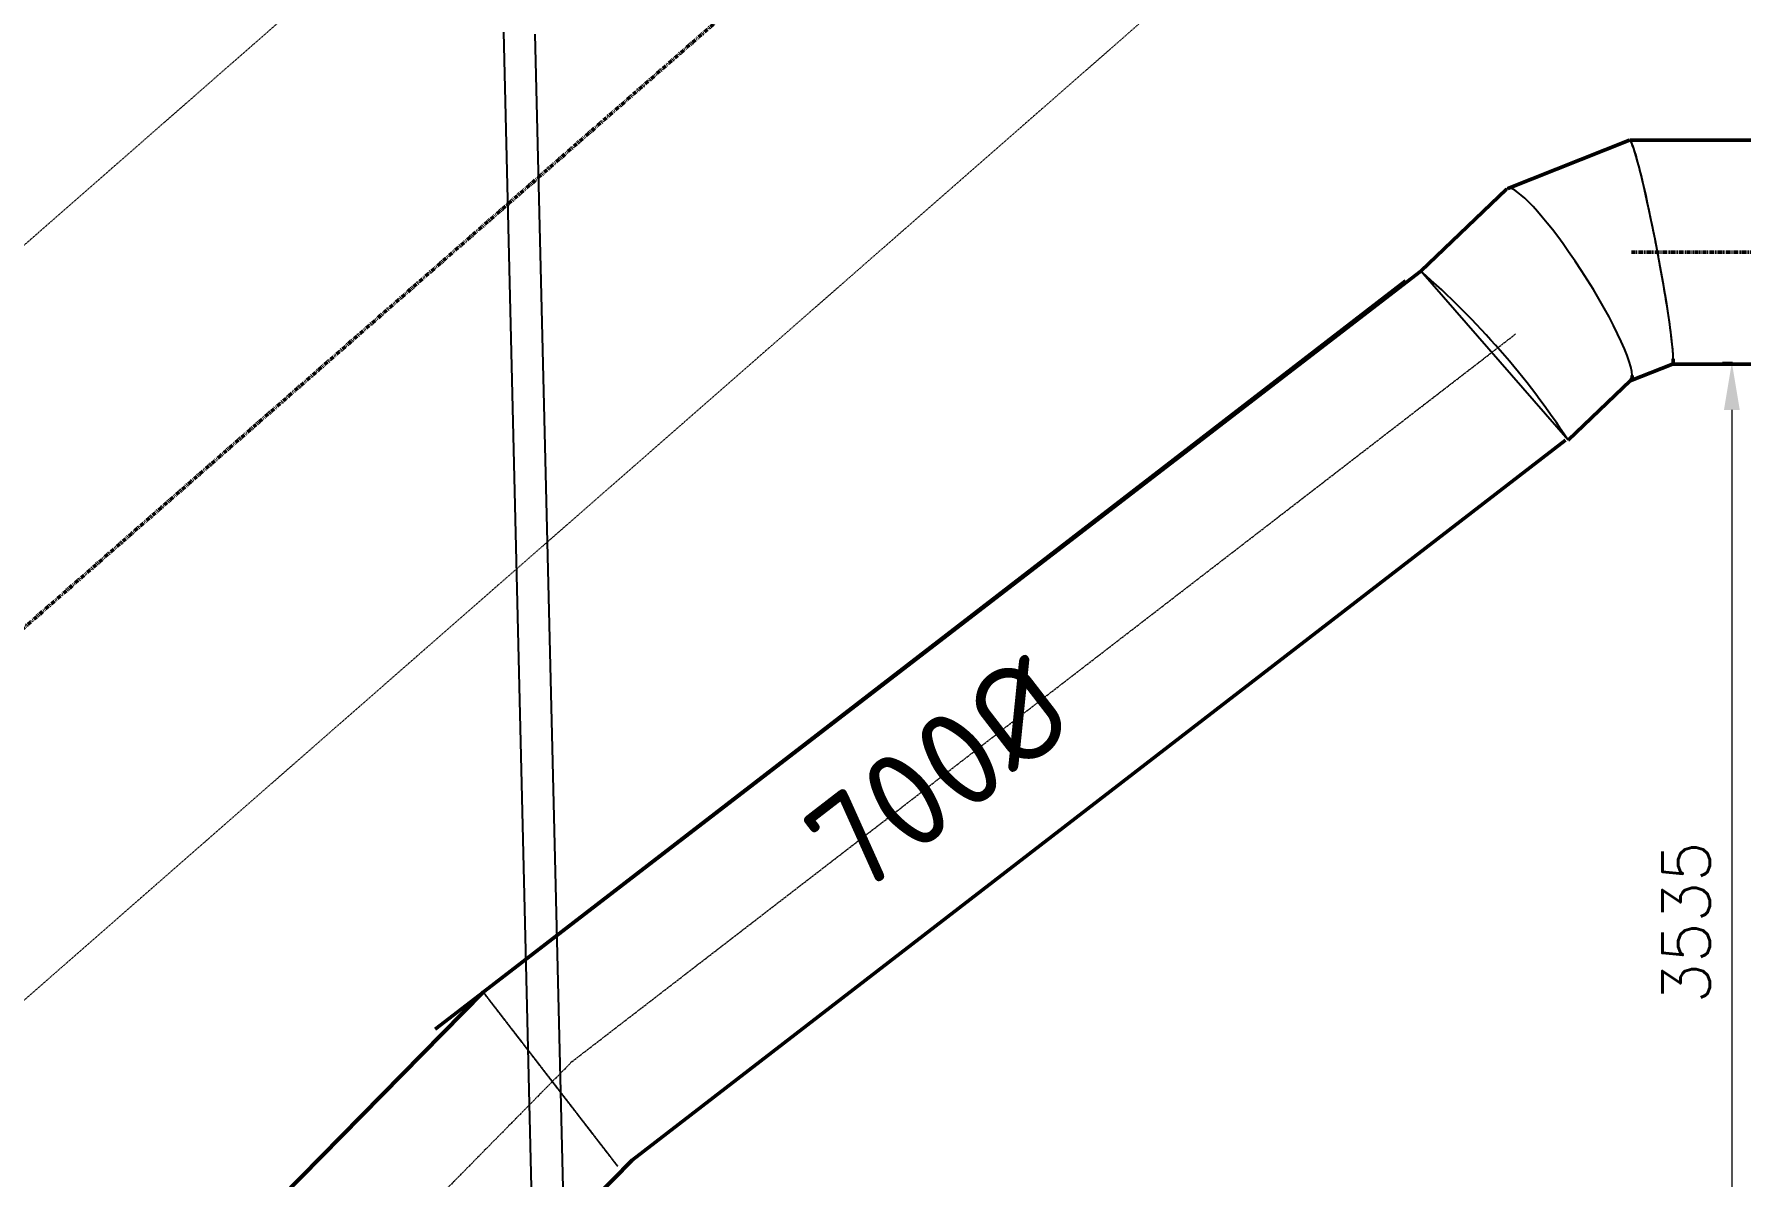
# Model space of a CAD drawing. Header units: inches. Extents: x 86328 to 235202, y 68629 to 184293.
# Drawn here: x 139176 to 144583, y 134420 to 138042 of the extents above; entities that cross this region are included whole.
import ezdxf

# ---------------------------------------------------------------- set-up
doc = ezdxf.new("R2010")
doc.units = ezdxf.units.IN
doc.header["$MEASUREMENT"] = 0
for name, pattern in [('CENTER', [2, 1.25, -0.25, 0.25, -0.25]), ('HIDDEN', [0.375, 0.25, -0.125]), ('PHANTOM2', [1.25, 0.625, -0.125, 0.125, -0.125, 0.125, -0.125])]:
    doc.linetypes.add(name, pattern=pattern)
doc.layers.add('.5', color=8, linetype='Continuous', lineweight=0)
doc.layers.add('DIM', color=251, linetype='Continuous', lineweight=0)
for name, color, linetype in [('1', 1, 'CENTER'), ('2', 2, 'HIDDEN'), ('steel elbow 45deg', 3, 'Continuous'), ('text', 3, 'Continuous')]:
    doc.layers.add(name, color=color, linetype=linetype)
doc.styles.add('ISO', font='isocpeur.ttf')
doc.styles.add('SIMPLEX', font='simplex.shx')

msp = doc.modelspace()

# ---------------------------------------------------------------- linework, layer by layer
at = {"layer": '.5', "color": 8, "linetype": 'CENTER', "ltscale": 5}
for q in [(143869.4, 137091.3), (132542.6, 126312.5)]:
    msp.add_line((140880.1, 134785.2), q, dxfattribs=at)
at = {"layer": '1', "color": 8, "linetype": 'Continuous', "ltscale": 1000}
msp.add_line((144035.7, 136755), (143569, 137290.5), dxfattribs=at)
for centre, major_axis, ratio, start_param, end_param in [((144298.2, 137350.7), (-67.7, 354.7), 0.056561, 5.000611, 6.293977), ((144298.2, 137350.5), (-67.6, 354.7), 0.057565, 5.005877, 6.186773), ((144037.4, 137247.5), (-195, 304.2), 0.160939, 4.958399, 6.314582), ((144298.2, 137350.5), (67.6, -354.7), 0.057565, 0.293488, 1.864239), ((144037.4, 137247.5), (195, -304.2), 0.160939, 0.24601, 1.816763), ((141865.4, 135334.2), (1834.3, 1834.3), 1, 6.077432, 6.352133)]:
    msp.add_ellipse(centre, major_axis=major_axis, ratio=ratio, start_param=start_param, end_param=end_param, dxfattribs=at)
msp.add_open_spline([(144368.6, 137019.4), (144368.1, 137032.8), (144366.4, 137051.6), (144360.3, 137103.8), (144355.3, 137139.1), (144342.7, 137219.3), (144335.1, 137263.6), (144322.2, 137333.8), (144317.5, 137358.5), (144308, 137407.5), (144303.1, 137431.7), (144298.2, 137455.2)], degree=3, knots=[23.740083, 23.740083, 23.740083, 23.740083, 136.07311, 136.07311, 273.475645, 273.475645, 413.631939, 413.631939, 488.744097, 488.744097, 563.954246, 563.954246, 563.954246, 563.954246], dxfattribs=at)
at = {"layer": '2', "color": 8}
msp.add_line((140596.3, 135008.1), (141023.9, 134453.9), dxfattribs=at)
at = {"layer": 'DIM', "color": 8, "linetype": 'HIDDEN', "ltscale": 10}
for p, q in [((142571.3, 140375.3), (130536.2, 129831.1)), ((143782.9, 139043.7), (131722.3, 128477.2))]:
    msp.add_line(p, q, dxfattribs=at)
at = {"layer": 'DIM', "color": 8, "linetype": 'PHANTOM2', "lineweight": 50, "ltscale": 20}
for p, q in [((143734.8, 140182.1), (131137.1, 129145.1)), ((144236.2, 137350.9), (162618.4, 137350.9))]:
    msp.add_line(p, q, dxfattribs=at)
at = {"layer": 'DIM', "color": 8, "lineweight": 50}
for p, q in [((143844.2, 137552.5), (144230.3, 137705.4)), ((144231.4, 137705.3), (144622.8, 137705.3)), ((143569, 137290.5), (143841, 137550.5)), ((140446.4, 134887.8), (143569, 137290.5)), ((143520.7, 137259.5), (140598.5, 135005.2)), ((144368.8, 137012), (144368.8, 137012.1)), ((144232.5, 136943), (144365.9, 136995.9)), ((144238.4, 136960), (144238.4, 136960.1)), ((144238.4, 136960), (144238.4, 136960.1)), ((144365.5, 136995.6), (144622.8, 136995.6)), ((144233.8, 136944.3), (144035.7, 136755)), ((144027.6, 136754.4), (141070.3, 134473)), ((140598.5, 135005.2), (132349.1, 126621.9)), ((141070.3, 134473), (139726.6, 133107.5))]:
    msp.add_line(p, q, dxfattribs=at)
at = {"layer": 'DIM', "color": 8, "linetype": 'Continuous'}
for p, q in [((144556.4, 137000.9), (144524.5, 137000.9)), ((144554.5, 136850.9), (144554.5, 133615.4))]:
    msp.add_line(p, q, dxfattribs=at)
at = {"layer": 'DIM', "color": 8}
msp.add_ellipse((144037.4, 137247.4), major_axis=(-195, 304.2), ratio=0.160933, start_param=4.958388, end_param=4.958431, dxfattribs=at)
at = {"layer": 'DIM', "color": 8, "lineweight": 50}
for centre, major_axis, ratio, start_param, end_param in [((144298.2, 137350.4), (67.6, -354.7), 0.057565, 6.268034, 6.576674), ((144037.4, 137247.3), (195, -304.2), 0.160939, 0.031397, 0.24601)]:
    msp.add_ellipse(centre, major_axis=major_axis, ratio=ratio, start_param=start_param, end_param=end_param, dxfattribs=at)
at = {"layer": 'DIM', "color": 8}
msp.add_open_spline([(144037.4, 137351.9), (144037.4, 137351.9), (144037.4, 137351.9), (144037.4, 137351.9)], degree=3, dxfattribs=at)
at = {"layer": 'DIM', "color": 8, "linetype": 'Continuous'}
msp.add_solid([(144529.5, 136850.9), (144579.5, 136850.9), (144554.5, 137000.9)], dxfattribs=at)
at = {"layer": 'steel elbow 45deg', "color": 8}
for p, q in [((140905.1, 127991.5), (140663.6, 138048.5)), ((140989.1, 128658.8), (140763.8, 138041.8))]:
    msp.add_line(p, q, dxfattribs=at)

# ---------------------------------------------------------------- texts
at = {"layer": 'DIM', "color": 8, "style": 'SIMPLEX'}
msp.add_text('3535', height=150, rotation=90, dxfattribs=at).set_placement((144484.5, 134968.9))
at = {"layer": 'text', "color": 8, "style": 'ISO'}
msp.add_text('700%%C', height=307.62, rotation=37.6562, dxfattribs=at).set_placement((141779.5, 135296.7))

doc.saveas('drawing.dxf')
